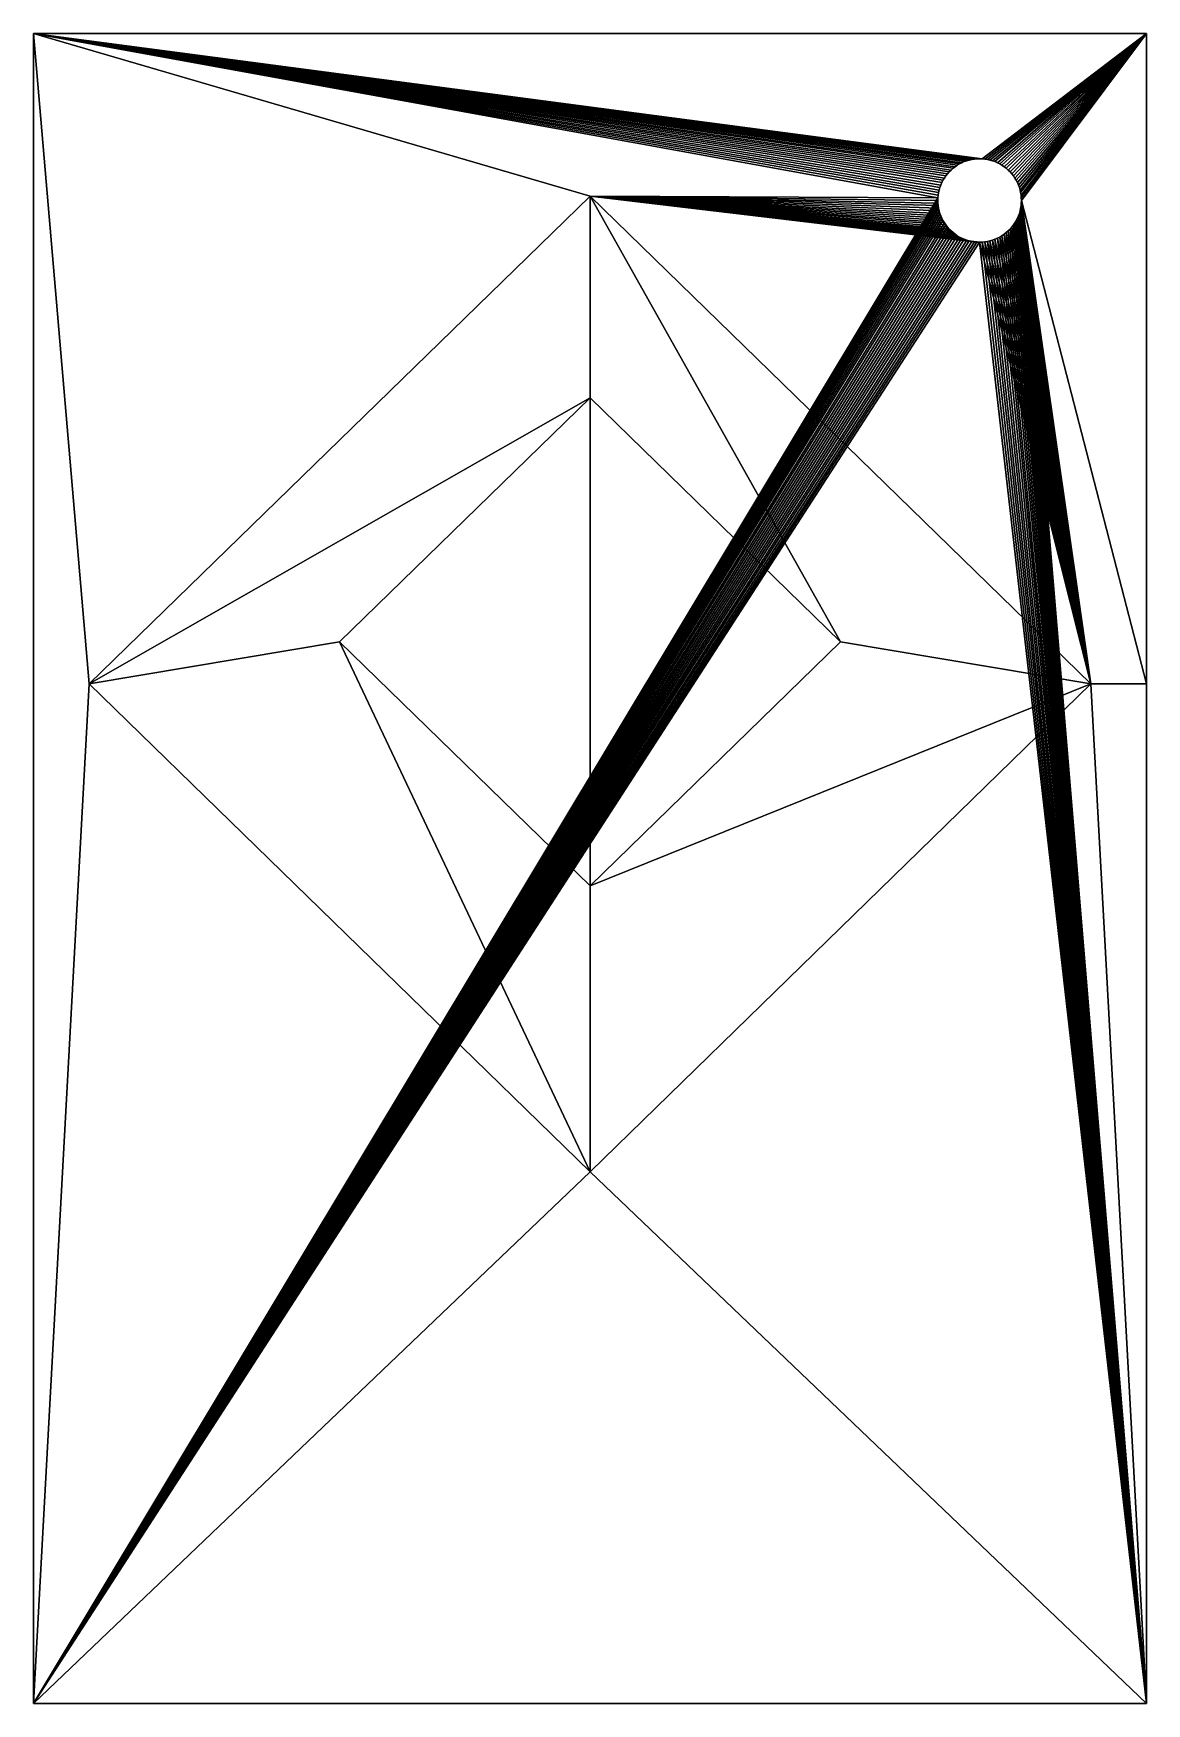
# Model space of a CAD drawing. Extents: x 0 to 0.1, y -0.15 to 0.
import ezdxf

# ---------------------------------------------------------------- set-up
doc = ezdxf.new("R2010")
doc.units = 0
doc.layers.get('0').update_dxf_attribs({"linetype": 'CONTINUOUS'})

msp = doc.modelspace()

# ---------------------------------------------------------------- meshes
mesh = msp.add_polyface()
corners = [(0.05, -0.10225, 0.02886), (0.0275, -0.05464, 0.03489), (0.005, -0.05843, 0.01863), (0.05, -0.07655, 0.04), (0.095, -0.05843, 0.01863), (0.0725, -0.05464, 0.03489), (0.1, -0.15, 0.04), (0, -0.15, 0.04), (0, 0, 0.005), (0, -0.15), (0.1, -0.15), (0, 0), (0.1, -0.05843, 0.01863), (0.08143, -0.01616), (0.08151, -0.01638), (0.08161, -0.0166), (0.08171, -0.01681), (0.08183, -0.01701), (0.08197, -0.0172), (0.08211, -0.01739), (0.08227, -0.01757), (0.08243, -0.01773), (0.08261, -0.01789), (0.0828, -0.01803), (0.08299, -0.01817), (0.08319, -0.01829), (0.0834, -0.01839), (0.08362, -0.01849), (0.08384, -0.01857), (0.08407, -0.01863), (0.0843, -0.01868), (0.08453, -0.01872), (0.08476, -0.01874), (0.085, -0.01875), (0.08524, -0.01874), (0.08547, -0.01872), (0.0857, -0.01868), (0.08593, -0.01863), (0.08616, -0.01857), (0.08638, -0.01849), (0.0866, -0.01839), (0.08681, -0.01829), (0.08701, -0.01817), (0.0872, -0.01803), (0.08739, -0.01789), (0.08757, -0.01773), (0.08773, -0.01757), (0.08789, -0.01739), (0.08803, -0.0172), (0.08817, -0.01701), (0.08829, -0.01681), (0.08839, -0.0166), (0.08849, -0.01638), (0.1, 0)]
mesh.append_faces([[corners[k] for k in face] for face in [(0, 1, 2), (1, 0, 3), (0, 4, 3), (4, 5, 3), (0, 6, 4), (7, 6, 0), (7, 0, 2), (7, 2, 8), (6, 9, 10), (6, 7, 9), (7, 11, 9), (4, 6, 12), (9, 13, 14), (9, 14, 15), (9, 15, 16), (9, 16, 17), (9, 17, 18), (9, 18, 19), (9, 19, 20), (9, 20, 21), (9, 21, 22), (9, 22, 23), (9, 23, 24), (9, 24, 25), (9, 25, 26), (9, 26, 27), (9, 27, 28), (9, 28, 29), (9, 29, 30), (9, 30, 31), (9, 31, 32), (9, 32, 33), (9, 33, 10), (10, 33, 34), (10, 34, 35), (10, 35, 36), (10, 36, 37), (10, 37, 38), (10, 38, 39), (10, 39, 40), (10, 40, 41), (10, 41, 42), (10, 42, 43), (10, 43, 44), (10, 44, 45), (10, 45, 46), (10, 46, 47), (10, 47, 48), (10, 48, 49), (10, 49, 50), (10, 50, 51), (10, 51, 52), (10, 12, 6), (53, 12, 10)]])
mesh = msp.add_polyface()
corners = [(0.05, -0.03273, 0.02977), (0.05, -0.07655, 0.04), (0.0725, -0.05464, 0.03489), (0.0275, -0.05464, 0.03489), (0.05, -0.01461, 0.00841), (0.005, -0.05843, 0.01863), (0.095, -0.05843, 0.01863), (0, 0, 0.005), (0, -0.15, 0.04), (0, 0), (0.1, 0, 0.005), (0.08875, -0.015, 0.0085), (0.1, -0.05843, 0.01863), (0.085, -0.01875, 0.00937), (0.08524, -0.01874, 0.00937), (0.08547, -0.01872, 0.00937), (0.0857, -0.01868, 0.00936), (0.08593, -0.01863, 0.00935), (0.08616, -0.01857, 0.00933), (0.08638, -0.01849, 0.00931), (0.0866, -0.01839, 0.00929), (0.08681, -0.01829, 0.00927), (0.08701, -0.01817, 0.00924), (0.0872, -0.01803, 0.00921), (0.08739, -0.01789, 0.00917), (0.08757, -0.01773, 0.00914), (0.08773, -0.01757, 0.0091), (0.08789, -0.01739, 0.00906), (0.08803, -0.0172, 0.00901), (0.08817, -0.01701, 0.00897), (0.08829, -0.01681, 0.00892), (0.08839, -0.0166, 0.00887), (0.08849, -0.01638, 0.00882), (0.08857, -0.01616, 0.00877), (0.08863, -0.01593, 0.00872), (0.08868, -0.0157, 0.00866), (0.08872, -0.01547, 0.00861), (0.08874, -0.01524, 0.00855), (0.1, -0.15), (0.08874, -0.01524), (0.08875, -0.015), (0.1, 0), (0, -0.15), (0.08126, -0.01476), (0.08125, -0.015), (0.08126, -0.01524), (0.08128, -0.01547), (0.08132, -0.0157), (0.08137, -0.01593), (0.08143, -0.01616), (0.085, -0.01875), (0.08476, -0.01874), (0.08476, -0.01874, 0.00937), (0.08524, -0.01874), (0.08849, -0.01638), (0.08857, -0.01616), (0.08863, -0.01593), (0.08868, -0.0157), (0.08872, -0.01547)]
mesh.append_faces([[corners[k] for k in face] for face in [(0, 1, 2), (0, 3, 1), (4, 5, 0), (0, 5, 3), (6, 4, 2), (2, 4, 0), (5, 4, 7), (8, 7, 9), (10, 11, 12), (11, 6, 12), (4, 6, 13), (6, 14, 13), (6, 15, 14), (6, 16, 15), (6, 17, 16), (6, 18, 17), (6, 19, 18), (6, 20, 19), (6, 21, 20), (6, 22, 21), (6, 23, 22), (6, 24, 23), (6, 25, 24), (6, 26, 25), (6, 27, 26), (6, 28, 27), (6, 29, 28), (6, 30, 29), (6, 31, 30), (6, 32, 31), (6, 33, 32), (6, 34, 33), (6, 35, 34), (6, 36, 35), (6, 37, 36), (11, 37, 6), (38, 39, 40), (38, 40, 41), (42, 9, 43), (42, 43, 44), (42, 44, 45), (42, 45, 46), (42, 46, 47), (42, 47, 48), (42, 48, 49), (50, 51, 52), (50, 52, 13), (53, 50, 13), (38, 54, 55), (38, 55, 56), (38, 56, 57), (38, 57, 58), (38, 58, 39), (10, 12, 41)]])
mesh = msp.add_polyface()
corners = [(0, 0, 0.005), (0.1, 0), (0, 0), (0.1, 0, 0.005), (0.08524, -0.01126, 0.00763), (0.085, -0.01125, 0.00762), (0.08476, -0.01126, 0.00763), (0.08453, -0.01128, 0.00763), (0.0843, -0.01132, 0.00764), (0.08407, -0.01137, 0.00765), (0.08384, -0.01143, 0.00767), (0.08362, -0.01151, 0.00769), (0.0834, -0.01161, 0.00771), (0.08319, -0.01171, 0.00773), (0.08299, -0.01183, 0.00776), (0.0828, -0.01197, 0.00779), (0.08261, -0.01211, 0.00783), (0.08243, -0.01227, 0.00786), (0.08227, -0.01243, 0.0079), (0.08211, -0.01261, 0.00794), (0.08197, -0.0128, 0.00799), (0.08183, -0.01299, 0.00803), (0.08171, -0.01319, 0.00808), (0.08161, -0.0134, 0.00813), (0.08151, -0.01362, 0.00818), (0.08143, -0.01384, 0.00823), (0.08137, -0.01407, 0.00828), (0.08132, -0.0143, 0.00834), (0.08128, -0.01453, 0.00839), (0.08126, -0.01476, 0.00845), (0.05, -0.01461, 0.00841), (0.08524, -0.01126), (0.085, -0.01125), (0.08476, -0.01126), (0.08453, -0.01128), (0.0843, -0.01132), (0.08407, -0.01137), (0.08384, -0.01143), (0.08362, -0.01151), (0.0834, -0.01161), (0.08319, -0.01171), (0.08299, -0.01183), (0.0828, -0.01197), (0.08261, -0.01211), (0.08243, -0.01227), (0.08227, -0.01243), (0.08211, -0.01261), (0.08197, -0.0128), (0.08183, -0.01299), (0.08171, -0.01319), (0.08161, -0.0134), (0.08151, -0.01362), (0.08143, -0.01384), (0.08137, -0.01407), (0.08132, -0.0143), (0.08128, -0.01453), (0.08126, -0.01476)]
mesh.append_faces([[corners[k] for k in face] for face in [(0, 1, 2), (3, 0, 4), (0, 5, 4), (0, 6, 5), (0, 7, 6), (0, 8, 7), (0, 9, 8), (0, 10, 9), (0, 11, 10), (0, 12, 11), (0, 13, 12), (0, 14, 13), (0, 15, 14), (0, 16, 15), (0, 17, 16), (0, 18, 17), (0, 19, 18), (0, 20, 19), (0, 21, 20), (0, 22, 21), (0, 23, 22), (0, 24, 23), (0, 25, 24), (0, 26, 25), (0, 27, 26), (0, 28, 27), (0, 29, 28), (0, 30, 29), (2, 1, 31), (2, 31, 32), (2, 32, 33), (2, 33, 34), (2, 34, 35), (2, 35, 36), (2, 36, 37), (2, 37, 38), (2, 38, 39), (2, 39, 40), (2, 40, 41), (2, 41, 42), (2, 42, 43), (2, 43, 44), (2, 44, 45), (2, 45, 46), (2, 46, 47), (2, 47, 48), (2, 48, 49), (2, 49, 50), (2, 50, 51), (2, 51, 52), (2, 52, 53), (2, 53, 54), (2, 54, 55), (2, 55, 56)]])
mesh = msp.add_polyface()
corners = [(0, 0, 0.005), (0.1, 0, 0.005), (0.1, 0), (0.05, -0.01461, 0.00841), (0.08125, -0.015, 0.0085), (0.08126, -0.01476, 0.00845), (0.08126, -0.01524, 0.00855), (0.08128, -0.01547, 0.00861), (0.08132, -0.0157, 0.00866), (0.08137, -0.01593, 0.00872), (0.08407, -0.01137), (0.0843, -0.01132), (0.0843, -0.01132, 0.00764), (0.08407, -0.01137, 0.00765), (0.08384, -0.01143), (0.08384, -0.01143, 0.00767), (0.08362, -0.01151), (0.08362, -0.01151, 0.00769), (0.0834, -0.01161), (0.0834, -0.01161, 0.00771), (0.08319, -0.01171), (0.08319, -0.01171, 0.00773), (0.08299, -0.01183), (0.08299, -0.01183, 0.00776), (0.0828, -0.01197), (0.0828, -0.01197, 0.00779), (0.08261, -0.01211), (0.08261, -0.01211, 0.00783), (0.08243, -0.01227), (0.08243, -0.01227, 0.00786), (0.08227, -0.01243), (0.08227, -0.01243, 0.0079), (0.08211, -0.01261), (0.08211, -0.01261, 0.00794), (0.08197, -0.0128), (0.08197, -0.0128, 0.00799), (0.08183, -0.01299), (0.08183, -0.01299, 0.00803), (0.08171, -0.01319), (0.08171, -0.01319, 0.00808), (0.08161, -0.0134), (0.08161, -0.0134, 0.00813), (0.08151, -0.01362), (0.08151, -0.01362, 0.00818), (0.08143, -0.01384), (0.08143, -0.01384, 0.00823), (0.08137, -0.01407), (0.08137, -0.01407, 0.00828), (0.08132, -0.0143), (0.08132, -0.0143, 0.00834), (0.08128, -0.01453), (0.08128, -0.01453, 0.00839), (0.08126, -0.01476), (0.08125, -0.015), (0.08126, -0.01524), (0.08128, -0.01547)]
mesh.append_faces([[corners[k] for k in face] for face in [(0, 1, 2), (3, 4, 5), (3, 6, 4), (3, 7, 6), (3, 8, 7), (3, 9, 8), (10, 11, 12), (10, 12, 13), (14, 10, 13), (14, 13, 15), (16, 14, 15), (16, 15, 17), (18, 16, 17), (18, 17, 19), (20, 18, 19), (20, 19, 21), (22, 20, 21), (22, 21, 23), (24, 22, 23), (24, 23, 25), (26, 24, 25), (26, 25, 27), (28, 26, 27), (28, 27, 29), (30, 28, 29), (30, 29, 31), (32, 30, 31), (32, 31, 33), (34, 32, 33), (34, 33, 35), (36, 34, 35), (36, 35, 37), (38, 36, 37), (38, 37, 39), (40, 38, 39), (40, 39, 41), (42, 40, 41), (42, 41, 43), (44, 42, 43), (44, 43, 45), (46, 44, 45), (46, 45, 47), (48, 46, 47), (48, 47, 49), (50, 48, 49), (50, 49, 51), (52, 50, 51), (52, 51, 5), (53, 52, 5), (53, 5, 4), (54, 53, 4), (54, 4, 6), (55, 54, 6), (55, 6, 7)]])
mesh = msp.add_polyface()
corners = [(0.1, 0, 0.005), (0.08874, -0.01476, 0.00845), (0.08875, -0.015, 0.0085), (0.08872, -0.01453, 0.00839), (0.08868, -0.0143, 0.00834), (0.08863, -0.01407, 0.00828), (0.08857, -0.01384, 0.00823), (0.08849, -0.01362, 0.00818), (0.08839, -0.0134, 0.00813), (0.08829, -0.01319, 0.00808), (0.08817, -0.01299, 0.00803), (0.08803, -0.0128, 0.00799), (0.08789, -0.01261, 0.00794), (0.08773, -0.01243, 0.0079), (0.08757, -0.01227, 0.00786), (0.08739, -0.01211, 0.00783), (0.0872, -0.01197, 0.00779), (0.08701, -0.01183, 0.00776), (0.08681, -0.01171, 0.00773), (0.0866, -0.01161, 0.00771), (0.08638, -0.01151, 0.00769), (0.08616, -0.01143, 0.00767), (0.08593, -0.01137, 0.00765), (0.0857, -0.01132, 0.00764), (0.08547, -0.01128, 0.00763), (0.08524, -0.01126, 0.00763), (0.08875, -0.015), (0.08874, -0.01524), (0.08874, -0.01524, 0.00855), (0.08874, -0.01476), (0.1, 0), (0.08872, -0.01453), (0.08868, -0.0143), (0.08863, -0.01407), (0.08857, -0.01384), (0.08849, -0.01362), (0.08839, -0.0134), (0.08829, -0.01319), (0.08817, -0.01299), (0.08803, -0.0128), (0.08789, -0.01261), (0.08773, -0.01243), (0.08757, -0.01227), (0.08739, -0.01211), (0.0872, -0.01197), (0.08701, -0.01183), (0.08681, -0.01171), (0.0866, -0.01161), (0.08638, -0.01151), (0.08616, -0.01143), (0.08593, -0.01137), (0.0857, -0.01132), (0.08547, -0.01128), (0.08524, -0.01126), (0.08872, -0.01547), (0.08872, -0.01547, 0.00861)]
mesh.append_faces([[corners[k] for k in face] for face in [(0, 1, 2), (0, 3, 1), (0, 4, 3), (0, 5, 4), (0, 6, 5), (0, 7, 6), (0, 8, 7), (0, 9, 8), (0, 10, 9), (0, 11, 10), (0, 12, 11), (0, 13, 12), (0, 14, 13), (0, 15, 14), (0, 16, 15), (0, 17, 16), (0, 18, 17), (0, 19, 18), (0, 20, 19), (0, 21, 20), (0, 22, 21), (0, 23, 22), (0, 24, 23), (0, 25, 24), (26, 27, 28), (26, 28, 2), (29, 26, 2), (29, 2, 1), (30, 26, 29), (31, 29, 1), (30, 29, 31), (30, 31, 32), (30, 32, 33), (30, 33, 34), (30, 34, 35), (30, 35, 36), (30, 36, 37), (30, 37, 38), (30, 38, 39), (30, 39, 40), (30, 40, 41), (30, 41, 42), (30, 42, 43), (30, 43, 44), (30, 44, 45), (30, 45, 46), (30, 46, 47), (30, 47, 48), (30, 48, 49), (30, 49, 50), (30, 50, 51), (30, 51, 52), (30, 52, 53), (27, 54, 55), (27, 55, 28)]])
mesh = msp.add_polyface()
corners = [(0.08872, -0.01453), (0.08874, -0.01476, 0.00845), (0.08872, -0.01453, 0.00839), (0.08868, -0.0143), (0.08868, -0.0143, 0.00834), (0.08863, -0.01407), (0.08863, -0.01407, 0.00828), (0.08857, -0.01384), (0.08857, -0.01384, 0.00823), (0.08849, -0.01362), (0.08849, -0.01362, 0.00818), (0.08839, -0.0134), (0.08839, -0.0134, 0.00813), (0.08829, -0.01319), (0.08829, -0.01319, 0.00808), (0.08817, -0.01299), (0.08817, -0.01299, 0.00803), (0.08803, -0.0128), (0.08803, -0.0128, 0.00799), (0.08789, -0.01261), (0.08789, -0.01261, 0.00794), (0.08773, -0.01243), (0.08773, -0.01243, 0.0079), (0.08757, -0.01227), (0.08757, -0.01227, 0.00786), (0.08739, -0.01211), (0.08739, -0.01211, 0.00783), (0.0872, -0.01197), (0.0872, -0.01197, 0.00779), (0.08701, -0.01183), (0.08701, -0.01183, 0.00776), (0.08681, -0.01171), (0.08681, -0.01171, 0.00773), (0.0866, -0.01161), (0.0866, -0.01161, 0.00771), (0.08638, -0.01151), (0.08638, -0.01151, 0.00769), (0.08616, -0.01143), (0.08616, -0.01143, 0.00767), (0.08593, -0.01137), (0.08593, -0.01137, 0.00765), (0.0857, -0.01132), (0.0857, -0.01132, 0.00764), (0.08547, -0.01128), (0.08547, -0.01128, 0.00763), (0.08524, -0.01126), (0.08524, -0.01126, 0.00763), (0.085, -0.01125), (0.085, -0.01125, 0.00762), (0.08476, -0.01126), (0.08476, -0.01126, 0.00763), (0.08453, -0.01128), (0.08453, -0.01128, 0.00763), (0.0843, -0.01132), (0.0843, -0.01132, 0.00764), (0.08872, -0.01547), (0.08868, -0.0157, 0.00866), (0.08872, -0.01547, 0.00861)]
mesh.append_faces([[corners[k] for k in face] for face in [(0, 1, 2), (3, 0, 2), (3, 2, 4), (5, 3, 4), (5, 4, 6), (7, 5, 6), (7, 6, 8), (9, 7, 8), (9, 8, 10), (11, 9, 10), (11, 10, 12), (13, 11, 12), (13, 12, 14), (15, 13, 14), (15, 14, 16), (17, 15, 16), (17, 16, 18), (19, 17, 18), (19, 18, 20), (21, 19, 20), (21, 20, 22), (23, 21, 22), (23, 22, 24), (25, 23, 24), (25, 24, 26), (27, 25, 26), (27, 26, 28), (29, 27, 28), (29, 28, 30), (31, 29, 30), (31, 30, 32), (33, 31, 32), (33, 32, 34), (35, 33, 34), (35, 34, 36), (37, 35, 36), (37, 36, 38), (39, 37, 38), (39, 38, 40), (41, 39, 40), (41, 40, 42), (43, 41, 42), (43, 42, 44), (45, 43, 44), (45, 44, 46), (47, 45, 46), (47, 46, 48), (49, 47, 48), (49, 48, 50), (51, 49, 50), (51, 50, 52), (53, 51, 52), (53, 52, 54), (55, 56, 57)]])
mesh = msp.add_polyface()
corners = [(0.05, -0.01461, 0.00841), (0.08143, -0.01616, 0.00877), (0.08137, -0.01593, 0.00872), (0.08151, -0.01638, 0.00882), (0.08161, -0.0166, 0.00887), (0.08171, -0.01681, 0.00892), (0.08183, -0.01701, 0.00897), (0.08197, -0.0172, 0.00901), (0.08211, -0.01739, 0.00906), (0.08227, -0.01757, 0.0091), (0.08243, -0.01773, 0.00914), (0.08261, -0.01789, 0.00917), (0.0828, -0.01803, 0.00921), (0.08299, -0.01817, 0.00924), (0.08319, -0.01829, 0.00927), (0.0834, -0.01839, 0.00929), (0.08362, -0.01849, 0.00931), (0.08384, -0.01857, 0.00933), (0.08407, -0.01863, 0.00935), (0.0843, -0.01868, 0.00936), (0.08453, -0.01872, 0.00937), (0.08476, -0.01874, 0.00937), (0.085, -0.01875, 0.00937), (0.08132, -0.0157), (0.08128, -0.01547), (0.08128, -0.01547, 0.00861), (0.08132, -0.0157, 0.00866), (0.08137, -0.01593), (0.08143, -0.01616), (0.08151, -0.01638), (0.08161, -0.0166), (0.08171, -0.01681), (0.08183, -0.01701), (0.08197, -0.0172), (0.08211, -0.01739), (0.08227, -0.01757), (0.08243, -0.01773), (0.08261, -0.01789), (0.0828, -0.01803), (0.08299, -0.01817), (0.08319, -0.01829), (0.0834, -0.01839), (0.08362, -0.01849)]
mesh.append_faces([[corners[k] for k in face] for face in [(0, 1, 2), (0, 3, 1), (0, 4, 3), (0, 5, 4), (0, 6, 5), (0, 7, 6), (0, 8, 7), (0, 9, 8), (0, 10, 9), (0, 11, 10), (0, 12, 11), (0, 13, 12), (0, 14, 13), (0, 15, 14), (0, 16, 15), (0, 17, 16), (0, 18, 17), (0, 19, 18), (0, 20, 19), (0, 21, 20), (0, 22, 21), (23, 24, 25), (23, 25, 26), (27, 23, 26), (27, 26, 2), (28, 27, 2), (28, 2, 1), (29, 28, 1), (29, 1, 3), (30, 29, 3), (30, 3, 4), (31, 30, 4), (31, 4, 5), (32, 31, 5), (32, 5, 6), (33, 32, 6), (33, 6, 7), (34, 33, 7), (34, 7, 8), (35, 34, 8), (35, 8, 9), (36, 35, 9), (36, 9, 10), (37, 36, 10), (37, 10, 11), (38, 37, 11), (38, 11, 12), (39, 38, 12), (39, 12, 13), (40, 39, 13), (40, 13, 14), (41, 40, 14), (41, 14, 15), (42, 41, 15)]])
mesh = msp.add_polyface()
corners = [(0.08362, -0.01849), (0.0834, -0.01839, 0.00929), (0.08362, -0.01849, 0.00931), (0.08384, -0.01857), (0.08384, -0.01857, 0.00933), (0.08407, -0.01863), (0.08407, -0.01863, 0.00935), (0.0843, -0.01868), (0.0843, -0.01868, 0.00936), (0.08453, -0.01872), (0.08453, -0.01872, 0.00937), (0.08476, -0.01874), (0.08476, -0.01874, 0.00937), (0.08524, -0.01874), (0.085, -0.01875, 0.00937), (0.08524, -0.01874, 0.00937), (0.08547, -0.01872), (0.08547, -0.01872, 0.00937), (0.0857, -0.01868), (0.0857, -0.01868, 0.00936), (0.08593, -0.01863), (0.08593, -0.01863, 0.00935), (0.08616, -0.01857), (0.08616, -0.01857, 0.00933), (0.08638, -0.01849), (0.08638, -0.01849, 0.00931), (0.0866, -0.01839), (0.0866, -0.01839, 0.00929), (0.08681, -0.01829), (0.08681, -0.01829, 0.00927), (0.08701, -0.01817), (0.08701, -0.01817, 0.00924), (0.0872, -0.01803), (0.0872, -0.01803, 0.00921), (0.08739, -0.01789), (0.08739, -0.01789, 0.00917), (0.08757, -0.01773), (0.08757, -0.01773, 0.00914), (0.08773, -0.01757), (0.08773, -0.01757, 0.0091), (0.08789, -0.01739), (0.08789, -0.01739, 0.00906), (0.08803, -0.0172), (0.08803, -0.0172, 0.00901), (0.08817, -0.01701), (0.08817, -0.01701, 0.00897), (0.08829, -0.01681), (0.08829, -0.01681, 0.00892), (0.08839, -0.0166), (0.08839, -0.0166, 0.00887), (0.08849, -0.01638), (0.08849, -0.01638, 0.00882), (0.08857, -0.01616), (0.08857, -0.01616, 0.00877), (0.08863, -0.01593), (0.08863, -0.01593, 0.00872), (0.08868, -0.0157), (0.08868, -0.0157, 0.00866), (0.08872, -0.01547)]
mesh.append_faces([[corners[k] for k in face] for face in [(0, 1, 2), (3, 0, 2), (3, 2, 4), (5, 3, 4), (5, 4, 6), (7, 5, 6), (7, 6, 8), (9, 7, 8), (9, 8, 10), (11, 9, 10), (11, 10, 12), (13, 14, 15), (16, 13, 15), (16, 15, 17), (18, 16, 17), (18, 17, 19), (20, 18, 19), (20, 19, 21), (22, 20, 21), (22, 21, 23), (24, 22, 23), (24, 23, 25), (26, 24, 25), (26, 25, 27), (28, 26, 27), (28, 27, 29), (30, 28, 29), (30, 29, 31), (32, 30, 31), (32, 31, 33), (34, 32, 33), (34, 33, 35), (36, 34, 35), (36, 35, 37), (38, 36, 37), (38, 37, 39), (40, 38, 39), (40, 39, 41), (42, 40, 41), (42, 41, 43), (44, 42, 43), (44, 43, 45), (46, 44, 45), (46, 45, 47), (48, 46, 47), (48, 47, 49), (50, 48, 49), (50, 49, 51), (52, 50, 51), (52, 51, 53), (54, 52, 53), (54, 53, 55), (56, 54, 55), (56, 55, 57), (58, 56, 57)]])

doc.saveas('drawing.dxf')
